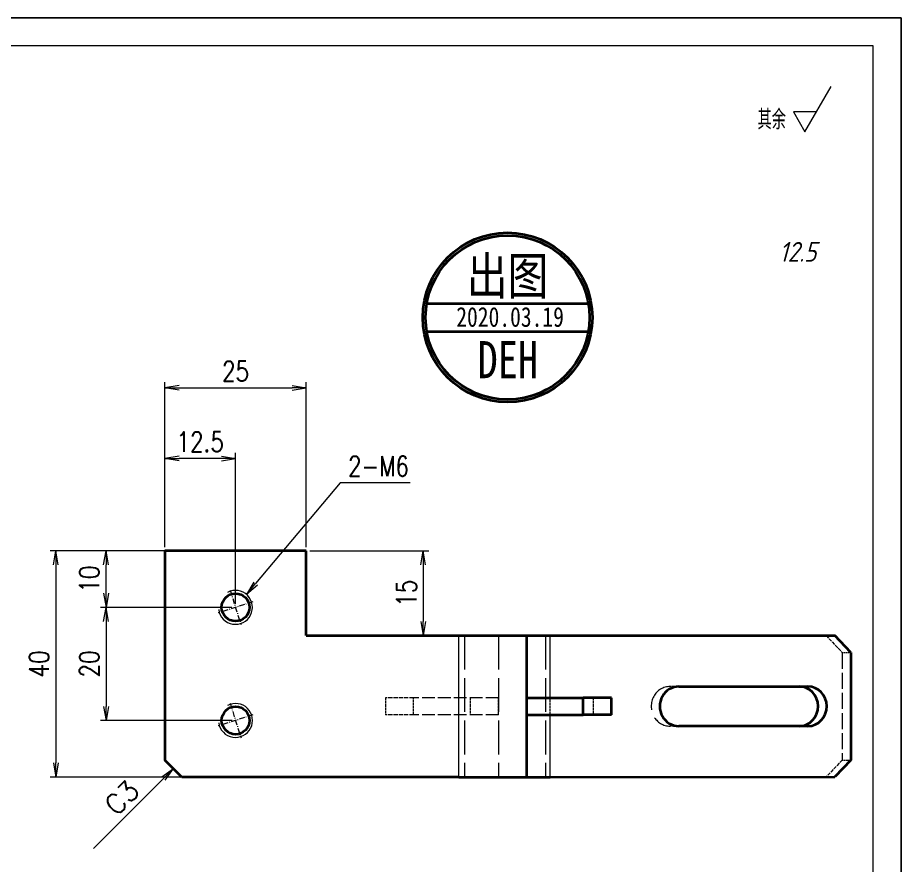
# Model space of a CAD drawing. Header units: millimetres. Extents: x -49572 to 104182, y -50696 to 51993.
# Drawn here: x -47066.5 to -46910.2, y 45019 to 45168.9 of the extents above; entities that cross this region are included whole.
import ezdxf
from ezdxf.enums import TextEntityAlignment as Align

# ---------------------------------------------------------------- set-up
doc = ezdxf.new("R2010")
doc.units = ezdxf.units.MM
doc.header["$LTSCALE"] = 0.5
for name, pattern in [('DASHDOT', [18.5, 12, -3, 0.5, -3]), ('DASHED', [15, 12, -3]), ('DOT2', [0.125, 0, -0.125])]:
    doc.linetypes.add(name, pattern=pattern)
for name, color, linetype, lineweight in [('DIM', 3, 'Continuous', 13), ('印章专用-出图', 1, 'Continuous', 80), ('图框', 7, 'Continuous', 18), ('标注线', 3, 'Continuous', 18)]:
    doc.layers.add(name, color=color, linetype=linetype, lineweight=lineweight)
doc.layers.add('打印', color=7, linetype='Continuous', lineweight=15, plot=False)
doc.layers.add('打印-禁用', color=7, linetype='Continuous', lineweight=15, plot=False)
doc.styles.add('DIM', font='romans.shx', dxfattribs={"width": 0.8, "bigfont": 'bigfont.shx'})
doc.styles.add('国标', font='simfang.ttf', dxfattribs={"width": 0.8})
doc.styles.add('机械长仿宋', font='gbenor.shx', dxfattribs={"height": 1, "bigfont": 'gbcbig.shx'})
doc.dimstyles.new('DEH 1-1$0', dxfattribs={"dimtxt": 3.5, "dimasz": 2.5, "dimexe": 1, "dimexo": 0.625, "dimgap": 1.2, "dimtad": 1, "dimzin": 9, "dimdsep": 46, "dimtxsty": 'DIM', "dimblk": 'OPEN', "dimcen": 0, "dimclrd": 8, "dimclre": 8, "dimclrt": 2, "dimazin": 2, "dimtfac": 0.5, "dimtmove": 0, "dimatfit": 3, "dimldrblk": 'OPEN', "dimfxl": 0, "dimtolj": 2, "dimlwd": 18, "dimlwe": 18, "dimarcsym": 0})
doc.dimstyles.new('DEH 1-1$3', dxfattribs={"dimtxt": 3.5, "dimasz": 2.5, "dimexe": 1, "dimexo": 0.625, "dimgap": 1.2, "dimtad": 1, "dimtoh": 1, "dimdsep": 46, "dimtxsty": 'DIM', "dimblk": 'OPEN', "dimcen": 0, "dimclrd": 8, "dimclre": 8, "dimclrt": 2, "dimazin": 2, "dimtfac": 0.5, "dimtofl": 0, "dimtmove": 0, "dimatfit": 3, "dimldrblk": 'OPEN', "dimfxl": 0, "dimtolj": 2, "dimlwd": 18, "dimlwe": 18, "dimarcsym": 0})
doc.dimstyles.new('LAM1-1', dxfattribs={"dimtxt": 3.5, "dimasz": 2.5, "dimexe": 1, "dimexo": 0.625, "dimgap": 1.2, "dimtad": 3, "dimdsep": 46, "dimtxsty": 'DIM', "dimblk": 'OPEN', "dimcen": 0, "dimclrd": 3, "dimclre": 3, "dimclrt": 2, "dimazin": 2, "dimtfac": 0.5, "dimtmove": 0, "dimatfit": 3, "dimldrblk": 'OPEN', "dimfxl": 0, "dimlwd": 13, "dimlwe": 13, "dimarcsym": 0})

# ---------------------------------------------------------------- blocks, each defined once
blk = doc.blocks.new('GZDEH零件A3图框V01版')
at = {"layer": '图框', "linetype": 'Continuous'}
for p, q in [((3272.49, -1554.46), (2882.49, -1554.46)), ((3272.49, -1832.96), (3272.49, -1554.46))]:
    blk.add_line(p, q, dxfattribs=at)
at = {"layer": '打印-禁用', "linetype": 'Continuous'}
for p, q in [((3277.49, -1549.46), (2857.49, -1549.46)), ((3277.49, -1846.46), (3277.49, -1549.46))]:
    blk.add_line(p, q, dxfattribs=at)
blk = doc.blocks.new('DEH A3')
at = {"layer": '图框'}
blk.add_blockref('GZDEH零件A3图框V01版', (-2857.49, 1846.46), dxfattribs=at)
blk = doc.blocks.new('FINISHER_TR')
at = {"layer": '标注线'}
for p, q in [((0, 0), (4.62, 8)), ((-2.02, 3.5), (0, 0)), ((2.02, 3.5), (-2.02, 3.5))]:
    blk.add_line(p, q, dxfattribs=at)
at = {"layer": '标注线', "color": 2, "style": '机械长仿宋', "oblique": 15}
blk.add_attdef('0.0', text='', height=3.5, dxfattribs=at).set_placement((2.03, -24.04), align=Align.BOTTOM_RIGHT)
blk = doc.blocks.new('其余12.5')
at = {"layer": '标注线'}
blk.add_blockref('FINISHER_TR', (0, 0), dxfattribs=at).add_auto_attribs({'0.0': '12.5'})
at = {"layer": '标注线', "color": 7, "linetype": 'DOT2', "style": '机械长仿宋'}
blk.add_text('其余', height=3.5, dxfattribs=at).set_placement((-8.38, 0.4))
blk = doc.blocks.new('_Open')
at = {"color": 0, "linetype": 'ByBlock', "lineweight": -2}
for p, q in [((-1, 0.167), (0, 0)), ((-1, -0.167), (0, 0)), ((0, 0), (-1, 0))]:
    blk.add_line(p, q, dxfattribs=at)
blk = doc.blocks.new('*D237')
at = {"layer": 'Defpoints', "color": 0, "transparency": 16777216}
for p in [(-47015.45, 45103.42), (-47040.45, 45074.61), (-47015.45, 45074.61)]:
    blk.add_point(p, dxfattribs=at)
at = {"layer": '标注线', "color": 8, "lineweight": 18, "transparency": 16777216}
for p, q in [((-47040.45, 45075.24), (-47040.45, 45104.42)), ((-47015.45, 45075.24), (-47015.45, 45104.42)), ((-47037.95, 45103.42), (-47017.95, 45103.42))]:
    blk.add_line(p, q, dxfattribs=at)
at = {"layer": '标注线', "color": 8, "lineweight": 18, "transparency": 16777216, "xscale": 2.5, "yscale": 2.5, "zscale": 2.5, "rotation": 180}
blk.add_blockref('_Open', (-47040.45, 45103.42), dxfattribs=at)
at = {"layer": '标注线', "color": 8, "lineweight": 18, "transparency": 16777216, "xscale": 2.5, "yscale": 2.5, "zscale": 2.5}
blk.add_blockref('_Open', (-47015.45, 45103.42), dxfattribs=at)
at = {"layer": '标注线', "color": 2, "transparency": 16777216, "insert": (-47027.95, 45106.37), "char_height": 3.5, "attachment_point": 5, "style": 'DIM'}
blk.add_mtext('\\A2;25', dxfattribs=at)
blk = doc.blocks.new('*D238')
at = {"layer": 'Defpoints', "color": 0, "transparency": 16777216}
for p in [(-47040.45, 45090.94), (-47040.45, 45074.61), (-47027.95, 45064.61)]:
    blk.add_point(p, dxfattribs=at)
at = {"layer": '标注线', "color": 8, "lineweight": 18, "transparency": 16777216}
for p, q in [((-47040.45, 45075.24), (-47040.45, 45091.94)), ((-47027.95, 45065.24), (-47027.95, 45091.94)), ((-47030.45, 45090.94), (-47037.95, 45090.94))]:
    blk.add_line(p, q, dxfattribs=at)
at = {"layer": '标注线', "color": 8, "lineweight": 18, "transparency": 16777216, "xscale": 2.5, "yscale": 2.5, "zscale": 2.5, "rotation": 180}
blk.add_blockref('_Open', (-47040.45, 45090.94), dxfattribs=at)
at = {"layer": '标注线', "color": 8, "lineweight": 18, "transparency": 16777216, "xscale": 2.5, "yscale": 2.5, "zscale": 2.5}
blk.add_blockref('_Open', (-47027.95, 45090.94), dxfattribs=at)
at = {"layer": '标注线', "color": 2, "transparency": 16777216, "insert": (-47034.2, 45093.89), "char_height": 3.5, "attachment_point": 5, "style": 'DIM'}
blk.add_mtext('\\A2;12.5', dxfattribs=at)
blk = doc.blocks.new('*D239')
at = {"layer": 'Defpoints', "color": 0, "transparency": 16777216}
for p in [(-47050.86, 45074.61), (-47024.81, 45074.61), (-47027.95, 45064.61)]:
    blk.add_point(p, dxfattribs=at)
at = {"layer": '标注线', "color": 8, "lineweight": 18, "transparency": 16777216}
for p, q in [((-47025.44, 45074.61), (-47051.86, 45074.61)), ((-47050.86, 45067.11), (-47050.86, 45072.11)), ((-47028.58, 45064.61), (-47051.86, 45064.61))]:
    blk.add_line(p, q, dxfattribs=at)
at = {"layer": '标注线', "color": 8, "lineweight": 18, "transparency": 16777216, "xscale": 2.5, "yscale": 2.5, "zscale": 2.5}
for p, rotation in [((-47050.86, 45074.61), 90), ((-47050.86, 45064.61), 270)]:
    blk.add_blockref('_Open', p, dxfattribs=dict(at, rotation=rotation))
at = {"layer": '标注线', "color": 2, "transparency": 16777216, "insert": (-47053.81, 45069.61), "char_height": 3.5, "attachment_point": 5, "rotation": 90, "style": 'DIM'}
blk.add_mtext('\\A2;10', dxfattribs=at)
blk = doc.blocks.new('*D240')
at = {"layer": 'Defpoints', "color": 0, "transparency": 16777216}
for p in [(-47027.95, 45064.61), (-47050.86, 45044.61), (-47027.95, 45044.61)]:
    blk.add_point(p, dxfattribs=at)
at = {"layer": '标注线', "color": 8, "lineweight": 18, "transparency": 16777216}
for p, q in [((-47028.58, 45064.61), (-47051.86, 45064.61)), ((-47050.86, 45062.11), (-47050.86, 45047.11)), ((-47028.57, 45044.61), (-47051.86, 45044.61))]:
    blk.add_line(p, q, dxfattribs=at)
at = {"layer": '标注线', "color": 8, "lineweight": 18, "transparency": 16777216, "xscale": 2.5, "yscale": 2.5, "zscale": 2.5}
for p, rotation in [((-47050.86, 45064.61), 90), ((-47050.86, 45044.61), 270)]:
    blk.add_blockref('_Open', p, dxfattribs=dict(at, rotation=rotation))
at = {"layer": '标注线', "color": 2, "transparency": 16777216, "insert": (-47053.81, 45054.61), "char_height": 3.5, "attachment_point": 5, "rotation": 90, "style": 'DIM'}
blk.add_mtext('\\A2;20', dxfattribs=at)
blk = doc.blocks.new('*D241')
at = {"layer": 'Defpoints', "color": 0, "transparency": 16777216}
for p in [(-47030.67, 45074.61), (-47059.75, 45034.61), (-47030.67, 45034.61)]:
    blk.add_point(p, dxfattribs=at)
at = {"layer": '标注线', "color": 8, "lineweight": 18, "transparency": 16777216}
for p, q in [((-47031.3, 45074.61), (-47060.75, 45074.61)), ((-47059.75, 45072.11), (-47059.75, 45037.11)), ((-47031.3, 45034.61), (-47060.75, 45034.61))]:
    blk.add_line(p, q, dxfattribs=at)
at = {"layer": '标注线', "color": 8, "lineweight": 18, "transparency": 16777216, "xscale": 2.5, "yscale": 2.5, "zscale": 2.5}
for p, rotation in [((-47059.75, 45074.61), 90), ((-47059.75, 45034.61), 270)]:
    blk.add_blockref('_Open', p, dxfattribs=dict(at, rotation=rotation))
at = {"layer": '标注线', "color": 2, "transparency": 16777216, "insert": (-47062.7, 45054.61), "char_height": 3.5, "attachment_point": 5, "rotation": 90, "style": 'DIM'}
blk.add_mtext('\\A2;40', dxfattribs=at)
blk = doc.blocks.new('*D242')
at = {"layer": 'Defpoints', "color": 0, "transparency": 16777216}
for p in [(-47015.45, 45074.61), (-47007.6, 45059.62), (-46994.76, 45059.62)]:
    blk.add_point(p, dxfattribs=at)
at = {"layer": '标注线', "color": 8, "lineweight": 18, "transparency": 16777216}
for p, q in [((-47014.83, 45074.61), (-46993.76, 45074.61)), ((-46994.76, 45072.11), (-46994.76, 45062.12)), ((-47006.98, 45059.62), (-46993.76, 45059.62))]:
    blk.add_line(p, q, dxfattribs=at)
at = {"layer": '标注线', "color": 8, "lineweight": 18, "transparency": 16777216, "xscale": 2.5, "yscale": 2.5, "zscale": 2.5}
for p, rotation in [((-46994.76, 45074.61), 90), ((-46994.76, 45059.62), 270)]:
    blk.add_blockref('_Open', p, dxfattribs=dict(at, rotation=rotation))
at = {"layer": '标注线', "color": 2, "transparency": 16777216, "insert": (-46997.71, 45067.12), "char_height": 3.5, "attachment_point": 5, "rotation": 90, "style": 'DIM'}
blk.add_mtext('\\A2;15', dxfattribs=at)
blk = doc.blocks.new('*D243')
at = {"layer": 'Defpoints', "color": 0, "transparency": 16777216}
for p in [(-47026.02, 45066.91), (-47029.88, 45062.32)]:
    blk.add_point(p, dxfattribs=at)
at = {"layer": '标注线', "color": 8, "lineweight": 18, "transparency": 16777216}
for p, q in [((-47009.46, 45086.63), (-47024.41, 45068.83)), ((-46997.06, 45086.63), (-47009.46, 45086.63))]:
    blk.add_line(p, q, dxfattribs=at)
at = {"layer": '标注线', "color": 8, "lineweight": 18, "transparency": 16777216, "xscale": 2.5, "yscale": 2.5, "zscale": 2.5, "rotation": 229.9640889554716}
blk.add_blockref('_Open', (-47026.02, 45066.91), dxfattribs=at)
at = {"layer": '标注线', "color": 2, "transparency": 16777216, "insert": (-47002.66, 45089.58), "char_height": 3.5, "attachment_point": 5, "style": 'DIM'}
blk.add_mtext('\\A2;2-M6', dxfattribs=at)
blk = doc.blocks.new('出图章')
at = {"layer": '印章专用-出图'}
h = blk.add_hatch(color=256, dxfattribs=at)
h.paths.add_polyline_path([(15, 0, 1), (-15, 0, 1)])
h.paths.add_polyline_path([(14.5, 0, 1), (-14.5, 0, 1)], flags=16)
h.paths.add_polyline_path([(-7.31, -12.35), (7.41, -12.35), (7.41, -2.73), (-7.31, -2.73)], flags=8)
at = {"layer": '印章专用-出图', "lineweight": 35}
for p, q in [((-14.28, 2.5), (14.28, 2.5)), ((-14.28, -2.5), (14.28, -2.5))]:
    blk.add_line(p, q, dxfattribs=at)
for radius in [15, 14.5]:
    blk.add_circle((0, 0), radius, dxfattribs=at)
at = {"layer": '印章专用-出图', "color": 4, "style": '国标', "width": 0.8}
blk.add_text('DEH', height=6.562, dxfattribs=at).set_placement((0.05, -10.74), align=Align.CENTER)
at = {"layer": '印章专用-出图', "color": 3, "style": '国标', "width": 0.8}
blk.add_attdef('出图', text='', height=6.6, dxfattribs=at).set_placement((0, 7.35), align=Align.MIDDLE_CENTER)
at = {"layer": '印章专用-出图', "color": 2, "style": '国标', "width": 0.8}
blk.add_attdef('XXXX.XX.XX', text='', height=3.5, dxfattribs=at).set_placement((0.45, 0.1), align=Align.MIDDLE_CENTER)
blk = doc.blocks.new('YZ-CT')
at = {"layer": '印章专用-出图'}
blk.add_blockref('出图章', (0.63, 0), dxfattribs=at).add_auto_attribs({'出图': '出图', 'XXXX.XX.XX': '2020.03.19'})
blk = doc.blocks.new('CHAMFER_DIM_L')
at = {"layer": 'DIM', "color": 2, "style": 'DIM'}
blk.add_attdef('000', text='', height=3.5, rotation=270, dxfattribs=at).set_placement((0, 7), align=Align.BOTTOM_RIGHT)
at = {"layer": 'DIM'}
blk.add_leader([(0, 0), (0, 20)], dimstyle='LAM1-1', dxfattribs=at)

msp = doc.modelspace()

# ---------------------------------------------------------------- linework, layer by layer
at = {"color": 7, "lineweight": 35}
for p, q in [((-47015.451, 45074.615), (-47040.451, 45074.613)), ((-47040.451, 45074.613), (-47040.449, 45037.613)), ((-47015.45, 45059.615), (-46988.45, 45059.616)), ((-46976.449, 45034.617), (-46976.45, 45059.617)), ((-46972.281, 45059.617), (-46921.945, 45059.621)), ((-46949.561, 45050.619), (-46926.706, 45050.62)), ((-46926.706, 45043.62), (-46949.561, 45043.619)), ((-46988.449, 45034.616), (-47037.449, 45034.613)), ((-46972.279, 45034.617), (-46921.943, 45034.621))]:
    msp.add_line(p, q, dxfattribs=at)
at = {"color": 7, "lineweight": 35, "ltscale": 0.374999}
msp.add_line((-47015.45, 45059.615), (-47015.451, 45074.615), dxfattribs=at)
at = {"color": 2, "linetype": 'DASHDOT', "lineweight": 13, "ltscale": 0.1598}
for p, q in [((-47028.926, 45067.658), (-47026.975, 45061.57)), ((-47028.925, 45047.658), (-47026.974, 45041.57))]:
    msp.add_line(p, q, dxfattribs=at)
at = {"color": 2, "linetype": 'DASHDOT', "lineweight": 13, "ltscale": 0.159798}
for p, q in [((-47024.907, 45065.589), (-47030.994, 45063.639)), ((-47024.906, 45045.589), (-47030.993, 45043.639))]:
    msp.add_line(p, q, dxfattribs=at)
at = {"color": 7, "lineweight": 35, "ltscale": 0.3}
for p, q in [((-46988.45, 45059.616), (-46976.45, 45059.617)), ((-46988.449, 45034.616), (-46976.449, 45034.617))]:
    msp.add_line(p, q, dxfattribs=at)
at = {"color": 7, "lineweight": 13}
msp.add_line((-46988.449, 45034.616), (-46988.45, 45059.616), dxfattribs=at)
at = {"color": 1, "linetype": 'DASHED', "lineweight": 13}
for p, q in [((-46987.45, 45059.617), (-46987.449, 45034.617)), ((-46981.45, 45059.617), (-46981.449, 45034.617)), ((-46973.112, 45059.617), (-46973.11, 45034.617))]:
    msp.add_line(p, q, dxfattribs=at)
at = {"color": 7, "lineweight": 35, "ltscale": 0.104224}
msp.add_line((-46976.45, 45059.617), (-46972.281, 45059.617), dxfattribs=at)
at = {"color": 7, "lineweight": 13, "ltscale": 0.274998}
msp.add_line((-46972.28, 45048.618), (-46972.281, 45059.617), dxfattribs=at)
at = {"color": 1, "linetype": 'DASHED', "lineweight": 13, "ltscale": 0.103565}
msp.add_line((-46923.471, 45059.621), (-46920.614, 45056.621), dxfattribs=at)
at = {"color": 7, "lineweight": 35, "ltscale": 0.103573}
msp.add_line((-46919.088, 45056.621), (-46921.945, 45059.621), dxfattribs=at)
at = {"color": 1, "linetype": 'DASHED', "lineweight": 13, "ltscale": 0.475}
msp.add_line((-46920.614, 45056.621), (-46920.612, 45037.621), dxfattribs=at)
at = {"color": 1, "linetype": 'DASHED', "lineweight": 13, "ltscale": 0.038147}
for p, q in [((-46920.614, 45056.621), (-46919.088, 45056.621)), ((-46949.561, 45050.619), (-46951.087, 45050.619)), ((-46949.561, 45043.619), (-46951.087, 45043.619))]:
    msp.add_line(p, q, dxfattribs=at)
at = {"color": 7, "lineweight": 35, "ltscale": 0.475001}
msp.add_line((-46919.088, 45056.621), (-46919.087, 45037.621), dxfattribs=at)
at = {"color": 1, "linetype": 'DASHED', "lineweight": 13, "ltscale": 0.074999}
for p, q in [((-47001.45, 45048.616), (-47001.449, 45045.616)), ((-46964.678, 45048.618), (-46964.677, 45045.618))]:
    msp.add_line(p, q, dxfattribs=at)
at = {"color": 1, "linetype": 'DASHED', "lineweight": 13, "ltscale": 0.125}
for p, q in [((-46996.45, 45048.616), (-47001.45, 45048.616)), ((-46996.449, 45045.616), (-47001.449, 45045.616))]:
    msp.add_line(p, q, dxfattribs=at)
at = {"color": 1, "linetype": 'DASHED', "lineweight": 13, "ltscale": 0.375}
for p, q in [((-46981.45, 45048.617), (-46996.45, 45048.616)), ((-46981.449, 45045.617), (-46996.449, 45045.616))]:
    msp.add_line(p, q, dxfattribs=at)
at = {"color": 1, "linetype": 'DASHED', "lineweight": 13, "ltscale": 0.075}
for p, q in [((-46996.449, 45045.616), (-46996.45, 45048.616)), ((-46986.45, 45048.617), (-46986.449, 45045.617))]:
    msp.add_line(p, q, dxfattribs=at)
at = {"color": 1, "linetype": 'DASHED', "lineweight": 13, "ltscale": 0.075001}
for p, q in [((-46981.449, 45045.617), (-46981.45, 45048.617)), ((-46972.28, 45045.617), (-46972.28, 45048.618))]:
    msp.add_line(p, q, dxfattribs=at)
at = {"color": 7, "lineweight": 35, "ltscale": 0.25}
for p, q in [((-46976.45, 45048.617), (-46966.45, 45048.618)), ((-46976.449, 45045.617), (-46966.449, 45045.618))]:
    msp.add_line(p, q, dxfattribs=at)
at = {"color": 7, "lineweight": 35, "ltscale": 0.075}
for p, q in [((-46976.449, 45045.617), (-46976.45, 45048.617)), ((-46961.449, 45045.618), (-46961.45, 45048.618))]:
    msp.add_line(p, q, dxfattribs=at)
at = {"color": 7, "lineweight": 35, "ltscale": 0.074999}
msp.add_line((-46966.449, 45045.618), (-46966.45, 45048.618), dxfattribs=at)
at = {"color": 7, "lineweight": 35, "ltscale": 0.125}
for p, q in [((-46961.45, 45048.618), (-46966.45, 45048.618)), ((-46961.449, 45045.618), (-46966.449, 45045.618))]:
    msp.add_line(p, q, dxfattribs=at)
at = {"color": 7, "lineweight": 13, "ltscale": 0.275001}
msp.add_line((-46972.279, 45034.617), (-46972.28, 45045.617), dxfattribs=at)
at = {"color": 7, "lineweight": 35, "ltscale": 0.106063}
msp.add_line((-47037.449, 45034.613), (-47040.449, 45037.613), dxfattribs=at)
at = {"color": 1, "linetype": 'DASHED', "lineweight": 13, "ltscale": 0.103571}
msp.add_line((-46920.612, 45037.621), (-46923.469, 45034.621), dxfattribs=at)
at = {"color": 7, "lineweight": 35, "ltscale": 0.103562}
msp.add_line((-46919.087, 45037.621), (-46921.943, 45034.621), dxfattribs=at)
at = {"color": 1, "linetype": 'DASHED', "lineweight": 13, "ltscale": 0.038135}
msp.add_line((-46920.612, 45037.621), (-46919.087, 45037.621), dxfattribs=at)
at = {"color": 7, "lineweight": 35, "ltscale": 0.104236}
msp.add_line((-46976.449, 45034.617), (-46972.279, 45034.617), dxfattribs=at)
at = {"color": 7, "lineweight": 35}
for centre in [(-47027.951, 45064.614), (-47027.949, 45044.614)]:
    msp.add_circle(centre, 2.458, dxfattribs=at)
at = {"color": 7, "lineweight": 13}
for centre in [(-47027.951, 45064.614), (-47027.949, 45044.614)]:
    msp.add_arc(centre, 3, 187.76999, 117.77001, dxfattribs=at)
at = {"color": 1, "linetype": 'DASHED', "lineweight": 13}
msp.add_ellipse((-46951.087, 45047.119), major_axis=(0, -3.5), ratio=0.9523087, start_param=3.1415911, end_param=6.2831838, dxfattribs=at)
at = {"color": 7, "lineweight": 35}
for centre, start_param, end_param in [((-46949.561, 45047.119), 3.1415911, 6.2831838), ((-46928.231, 45047.12), 6.2831838, 9.4247764), ((-46926.706, 45047.12), 6.2831838, 9.4247764)]:
    msp.add_ellipse(centre, major_axis=(0, -3.5), ratio=0.9523087, start_param=start_param, end_param=end_param, dxfattribs=at)
at = {"layer": '打印'}
msp.add_lwpolyline([(-47330.176, 45168.886), (-46910.176, 45168.886), (-46910.176, 44871.886), (-47330.176, 44871.886)], close=True, dxfattribs=at)

# ---------------------------------------------------------------- block references
at = {"layer": 'DIM', "rotation": 135.0017485819004}
msp.add_blockref('CHAMFER_DIM_L', (-47038.949, 45036.113), dxfattribs=at).add_auto_attribs({'000': 'C3'})
at = {"layer": '印章专用-出图'}
msp.add_blockref('YZ-CT', (-46980.462, 45115.874), dxfattribs=at)
at = {"layer": '图框'}
msp.add_blockref('DEH A3', (-47330.176, 44871.886), dxfattribs=at)
at = {"layer": '标注线'}
msp.add_blockref('其余12.5', (-46927.232, 45148.729), dxfattribs=at)

# ---------------------------------------------------------------- dimensions: what is measured, and where the dimension line sits
for base, p1, p2, picture, middle in [((-47015.451, 45103.418), (-47040.451, 45074.613), (-47015.451, 45074.615), '*D237', (-47027.951, 45106.368)), ((-47040.451, 45090.937), (-47027.95, 45064.614), (-47040.451, 45074.613), '*D238', (-47034.201, 45093.887))]:
    dim = msp.add_linear_dim(base=base, p1=p1, p2=p2, dimstyle='DEH 1-1$0', dxfattribs=at)
    dim.commit()
    dim.dimension.update_dxf_attribs({"geometry": picture, "text_midpoint": middle})
dim = msp.add_diameter_dim_2p(p1=(-47029.88, 45062.317), p2=(-47026.021, 45066.911), dimstyle='DEH 1-1$3', override={"dimpost": '2-M<>'}, dxfattribs=at)
dim.commit()
dim.dimension.update_dxf_attribs({"geometry": '*D243', "text_midpoint": (-47002.657, 45086.626), "dimtype": 163})
for base, p1, p2, picture, middle in [((-47059.753, 45034.614), (-47030.673, 45074.614), (-47030.671, 45034.614), '*D241', (-47062.703, 45054.614)), ((-47050.856, 45074.614), (-47027.951, 45064.614), (-47024.814, 45074.614), '*D239', (-47053.806, 45069.614)), ((-46994.761, 45059.615), (-47015.451, 45074.615), (-47007.601, 45059.615), '*D242', (-46997.711, 45067.115)), ((-47050.856, 45044.614), (-47027.951, 45064.614), (-47027.949, 45044.614), '*D240', (-47053.806, 45054.614))]:
    dim = msp.add_linear_dim(base=base, p1=p1, p2=p2, angle=90, dimstyle='DEH 1-1$0', dxfattribs=at)
    dim.commit()
    dim.dimension.update_dxf_attribs({"geometry": picture, "text_midpoint": middle})

doc.saveas('drawing.dxf')
